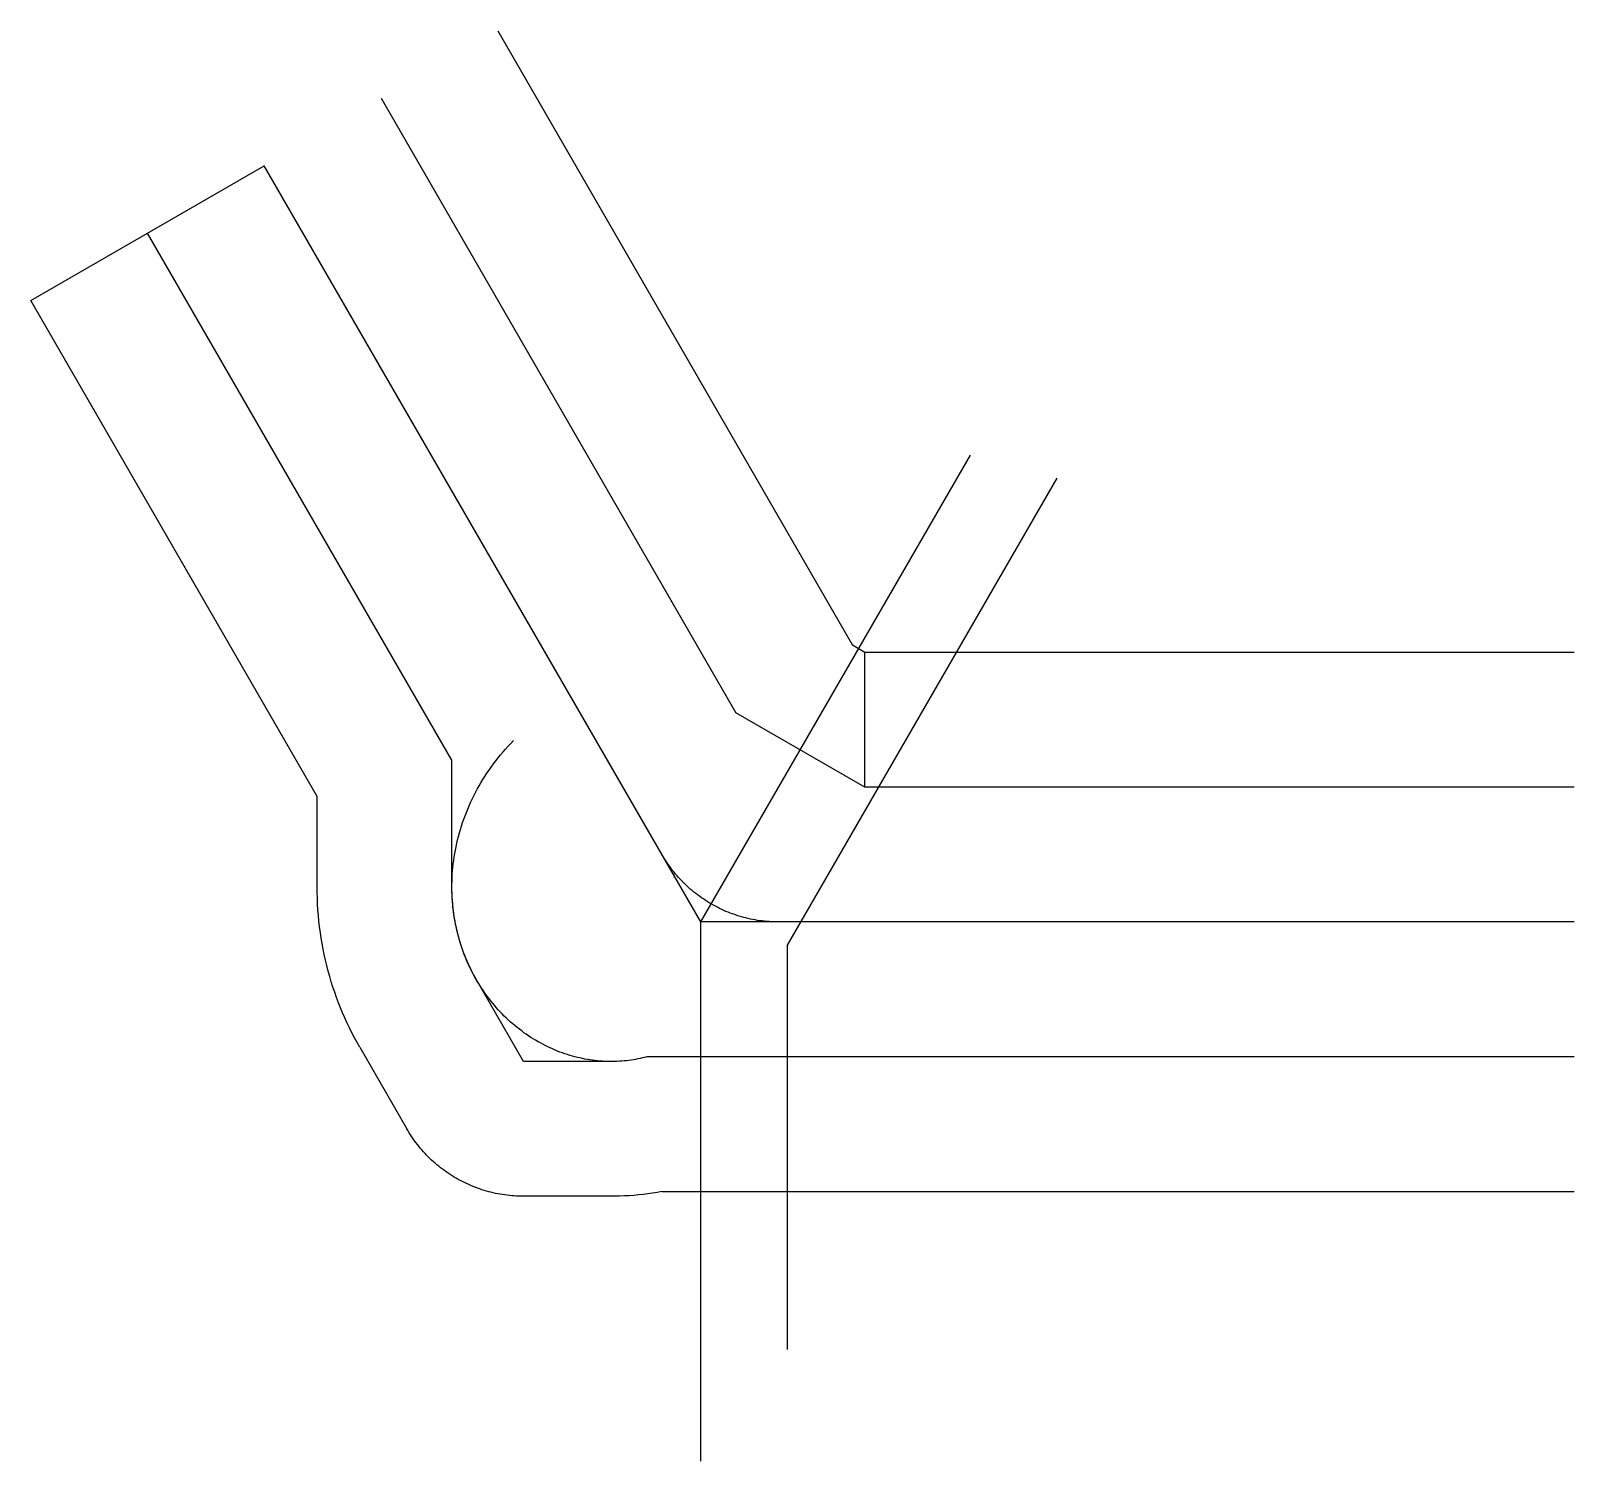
# Model space of a CAD drawing. Header units: metres. Extents: x -11510 to 15000, y -9260 to 15305.
import ezdxf

# ---------------------------------------------------------------- set-up
doc = ezdxf.new("R2010")
doc.units = ezdxf.units.M

msp = doc.modelspace()

# ---------------------------------------------------------------- linework, layer by layer
at = {"color": 1}
for p, q in [((-3490, 15305), (2602, 4752)), ((-5495, 14148), (598, 3595)), ((-11510, 10675), (-7500, 12990)), ((0, 0), (-7500, 12990)), ((-4277, 2777), (-9505, 11833)), ((-6592, 2157), (-11510, 10675)), ((2814, 4630), (2602, 4752)), ((15000, 4630), (2814, 4630)), ((2814, 2315), (2814, 4630)), ((2814, 2315), (598, 3595)), ((-4277, 603), (-4277, 2777)), ((-6592, 603), (-6592, 2157)), ((15000, 2315), (2814, 2315)), ((15000, 0), (0, 0)), ((-3046, -2396), (-3857, -993)), ((-5861, -2150), (-5051, -3554)), ((15000, -2315), (-929, -2315)), ((-1539, -2396), (-3046, -2396)), ((-1539, -4711), (-3046, -4711)), ((-673, -4630), (15000, -4630))]:
    msp.add_line(p, q, dxfattribs=at)
for points in [[(15000, 0), (1332, 0), (1292, 0), (1252, 1), (1212, 3), (1171, 6), (1131, 9), (1091, 13), (1051, 17), (1011, 22), (971, 28), (932, 35), (892, 42), (853, 50), (813, 59), (774, 69), (735, 79), (696, 89), (658, 101), (619, 113), (581, 126), (543, 139), (505, 153), (468, 168), (431, 183), (394, 200), (357, 216), (321, 234), (285, 252), (249, 270), (214, 289), (179, 309), (144, 330), (109, 351), (75, 372), (42, 395), (9, 417), (-24, 441), (-56, 465), (-88, 489), (-120, 514), (-151, 540), (-182, 566), (-212, 593), (-242, 620), (-271, 648), (-299, 676), (-328, 705), (-355, 734), (-383, 764), (-409, 794), (-435, 824), (-461, 856), (-486, 887), (-511, 919), (-535, 951), (-558, 984), (-581, 1017), (-603, 1051), (-625, 1085), (-646, 1119), (-666, 1154), (-666, 1154), (-7500, 12990)], [(0, -9260), (0, 0), (4630, 8019)], [(6112, 7622), (1482, -397), (1482, -7342)], [(-929, -2315), (-967, -2325), (-1005, -2334), (-1043, -2343), (-1082, -2351), (-1121, -2359), (-1160, -2365), (-1199, -2372), (-1239, -2377), (-1279, -2382), (-1320, -2386), (-1360, -2389), (-1401, -2392), (-1442, -2394), (-1484, -2396), (-1525, -2396), (-1567, -2396), (-1609, -2395), (-1651, -2394), (-1693, -2391), (-1736, -2388), (-1778, -2384), (-1821, -2380), (-1863, -2374), (-1906, -2368), (-1949, -2361), (-1992, -2354), (-2035, -2345), (-2078, -2336), (-2121, -2326), (-2164, -2315), (-2207, -2303), (-2250, -2291), (-2293, -2278), (-2335, -2264), (-2378, -2249), (-2421, -2233), (-2463, -2217), (-2506, -2199), (-2548, -2181), (-2590, -2162), (-2632, -2143), (-2674, -2122), (-2716, -2101), (-2757, -2078), (-2798, -2056), (-2839, -2032), (-2880, -2007), (-2920, -1982), (-2960, -1956), (-3000, -1929), (-3039, -1901), (-3078, -1872), (-3117, -1843), (-3155, -1813), (-3193, -1782), (-3231, -1750), (-3268, -1718), (-3305, -1684), (-3341, -1650), (-3377, -1616), (-3412, -1580), (-3447, -1544), (-3481, -1507), (-3515, -1469), (-3548, -1431), (-3581, -1391), (-3613, -1351), (-3645, -1311), (-3676, -1270), (-3706, -1228), (-3736, -1185), (-3765, -1142), (-3793, -1098), (-3821, -1053), (-3848, -1008), (-3874, -962), (-3900, -915), (-3924, -868), (-3949, -821), (-3972, -772), (-3995, -724), (-4016, -674), (-4037, -624), (-4058, -574), (-4077, -523), (-4096, -471), (-4113, -419), (-4130, -367), (-4146, -314), (-4161, -261), (-4176, -207), (-4189, -153), (-4201, -98), (-4213, -43), (-4224, 13), (-4233, 68), (-4242, 124), (-4250, 181), (-4257, 238), (-4262, 295), (-4267, 352), (-4271, 410), (-4274, 467), (-4276, 525), (-4277, 584), (-4276, 642), (-4275, 701), (-4273, 760), (-4270, 819), (-4265, 878), (-4260, 937), (-4254, 996), (-4246, 1055), (-4238, 1115), (-4228, 1174), (-4218, 1233), (-4206, 1293), (-4193, 1352), (-4179, 1411), (-4164, 1471), (-4148, 1530), (-4131, 1589), (-4113, 1648), (-4094, 1706), (-4073, 1765), (-4052, 1823), (-4029, 1881), (-4006, 1939), (-3981, 1997), (-3955, 2054), (-3928, 2111), (-3901, 2168), (-3872, 2225), (-3841, 2281), (-3810, 2337), (-3778, 2392), (-3745, 2447), (-3711, 2501), (-3675, 2556), (-3639, 2609), (-3602, 2662), (-3563, 2715), (-3524, 2767), (-3483, 2818), (-3442, 2869), (-3399, 2920), (-3356, 2969), (-3311, 3019), (-3266, 3067), (-3219, 3115), (-3219, 3115)], [(-5861, -2150), (-5907, -2069), (-5952, -1987), (-5995, -1904), (-6037, -1820), (-6078, -1735), (-6117, -1649), (-6154, -1562), (-6191, -1475), (-6225, -1386), (-6259, -1297), (-6291, -1208), (-6321, -1117), (-6350, -1026), (-6377, -934), (-6402, -842), (-6426, -749), (-6449, -655), (-6470, -561), (-6489, -466), (-6507, -371), (-6523, -275), (-6537, -179), (-6550, -82), (-6561, 15), (-6570, 112), (-6578, 210), (-6584, 308), (-6588, 406), (-6591, 504), (-6592, 603)], [(-3857, -993), (-3883, -947), (-3908, -900), (-3933, -853), (-3956, -805), (-3980, -756), (-4002, -707), (-4024, -658), (-4044, -608), (-4064, -557), (-4083, -506), (-4102, -454), (-4119, -402), (-4136, -349), (-4151, -296), (-4166, -243), (-4180, -189), (-4193, -134), (-4205, -80), (-4217, -24), (-4227, 31), (-4236, 87), (-4245, 143), (-4252, 200), (-4259, 257), (-4264, 314), (-4269, 371), (-4272, 429), (-4275, 487), (-4276, 545), (-4277, 603)], [(-929, -2315), (-967, -2325), (-1005, -2334), (-1043, -2343), (-1082, -2351), (-1121, -2359), (-1160, -2365), (-1199, -2372), (-1239, -2377), (-1279, -2382), (-1320, -2386), (-1360, -2389), (-1401, -2392), (-1442, -2394), (-1484, -2396), (-1525, -2396), (-1539, -2396)], [(-3046, -4711), (-3087, -4711), (-3127, -4710), (-3167, -4708), (-3208, -4706), (-3248, -4702), (-3288, -4698), (-3328, -4694), (-3368, -4689), (-3408, -4683), (-3448, -4676), (-3488, -4669), (-3528, -4661), (-3567, -4652), (-3606, -4642), (-3645, -4632), (-3684, -4621), (-3723, -4610), (-3762, -4598), (-3800, -4585), (-3838, -4572), (-3876, -4557), (-3913, -4543), (-3951, -4527), (-3988, -4511), (-4025, -4494), (-4061, -4477), (-4097, -4459), (-4133, -4440), (-4169, -4421), (-4204, -4401), (-4239, -4381), (-4273, -4359), (-4307, -4338), (-4341, -4315), (-4374, -4293), (-4407, -4269), (-4439, -4245), (-4472, -4220), (-4503, -4195), (-4534, -4170), (-4565, -4143), (-4595, -4117), (-4625, -4089), (-4654, -4061), (-4683, -4033), (-4712, -4004), (-4739, -3975), (-4767, -3945), (-4793, -3915), (-4820, -3884), (-4845, -3853), (-4870, -3821), (-4895, -3789), (-4919, -3757), (-4943, -3724), (-4965, -3691), (-4988, -3657), (-5009, -3623), (-5031, -3588), (-5051, -3554)], [(-673, -4630), (-752, -4644), (-831, -4657), (-911, -4669), (-991, -4679), (-1071, -4688), (-1152, -4695), (-1233, -4701), (-1314, -4706), (-1396, -4709), (-1478, -4711), (-1539, -4711)]]:
    msp.add_lwpolyline(points, dxfattribs=at)

doc.saveas('drawing.dxf')
